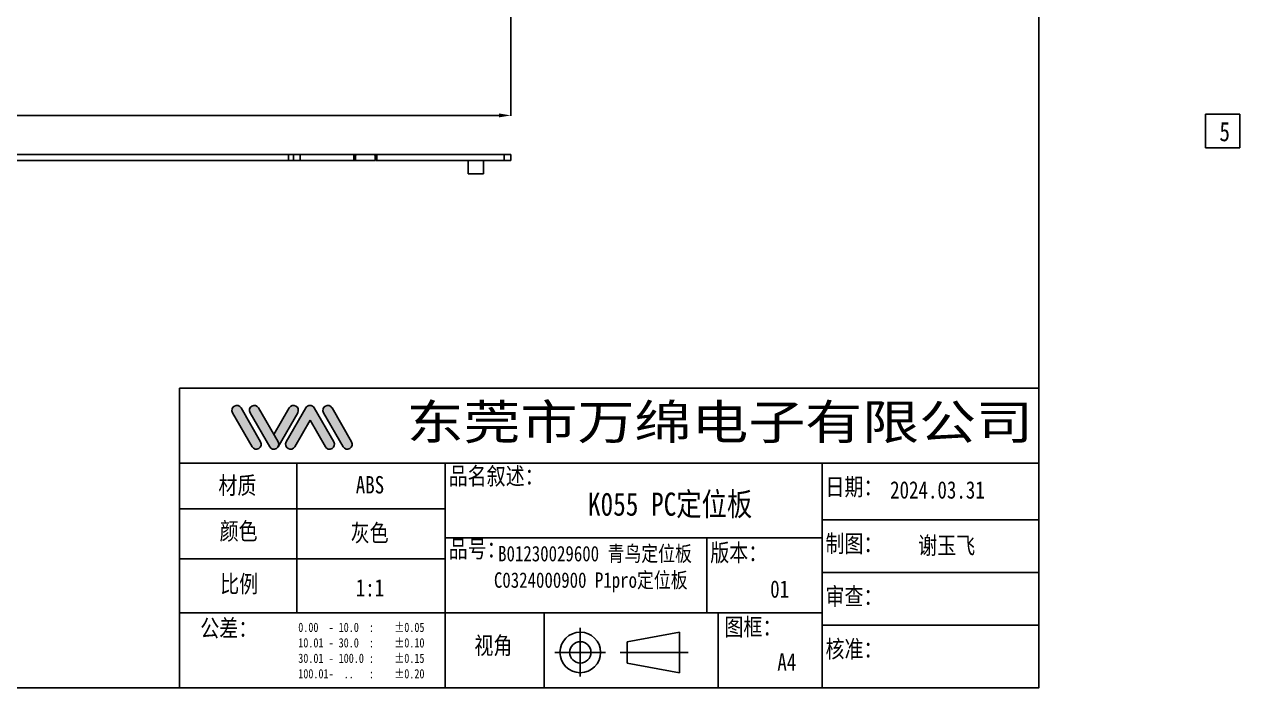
# Model space of a CAD drawing. Header units: inches. Extents: x -637 to 787, y 158 to 578.
# Drawn here: x -305.5 to 8.9, y 158.3 to 329.9 of the extents above; entities that cross this region are included whole.
import ezdxf

# ---------------------------------------------------------------- set-up
doc = ezdxf.new("R2010")
doc.units = ezdxf.units.IN
doc.header["$LTSCALE"] = 5
doc.header["$MEASUREMENT"] = 0
doc.header["$PDMODE"] = 3
doc.header["$PDSIZE"] = 0.3125
doc.layers.get('0').update_dxf_attribs({"linetype": 'CONTINUOUS'})
doc.layers.get('Defpoints').update_dxf_attribs({"linetype": 'CONTINUOUS'})
doc.layers.add('图框', color=7, linetype='CONTINUOUS')
doc.styles.get("Standard").update_dxf_attribs({"font": 'txt', "width": 0.8})
doc.dimstyles.get("Standard").update_dxf_attribs({"dimtxt": 5, "dimasz": 3, "dimexe": 0.125, "dimexo": 0.0625, "dimgap": 0.09, "dimtad": 0, "dimzin": 4, "dimdsep": 46, "dimtxsty": 'Standard', "dimcen": 0.09, "dimclrd": 4, "dimclre": 4, "dimclrt": 6, "dimadec": 0, "dimazin": 0, "dimtp": 0.01, "dimtm": 0.01, "dimtfac": 1, "dimtofl": 0, "dimtmove": 0, "dimatfit": 3, "dimfxl": 0, "dimtolj": 1, "dimtzin": 4, "dimarcsym": 0})

# ---------------------------------------------------------------- blocks, each defined once
blk = doc.blocks.new('*D14')
at = {"color": 4, "lineweight": -2, "transparency": 16777216}
for p, q in [((-488.31, 340.84), (-488.31, 306.17)), ((-179.68, 335.69), (-179.68, 306.17)), ((-485.31, 306.29), (-352.23, 306.29)), ((-182.68, 306.29), (-315.76, 306.29))]:
    blk.add_line(p, q, dxfattribs=at)
at = {"color": 4, "transparency": 16777216}
for points in [[(-485.31, 306.79), (-485.31, 305.79), (-488.31, 306.29)], [(-182.68, 306.79), (-182.68, 305.79), (-179.68, 306.29)]]:
    blk.add_solid(points, dxfattribs=at)
at = {"layer": 'Defpoints', "color": 0, "transparency": 16777216}
for p in [(-488.31, 340.9), (-179.68, 335.75), (-179.68, 306.29)]:
    blk.add_point(p, dxfattribs=at)
at = {"color": 6, "transparency": 16777216, "insert": (-333.99, 306.29), "char_height": 5, "attachment_point": 5}
blk.add_mtext('\\A1;308.63%%P0{\\fSimSun|b0|i0|c134|p2;.10}', dxfattribs=at)

msp = doc.modelspace()

# ---------------------------------------------------------------- hatches: boundary and pattern name
at = {"layer": '图框'}
h = msp.add_hatch(color=252, dxfattribs=at)
h.paths.add_polyline_path([(-249.46, 230.659, 1), (-251.648, 229.402), (-246.586, 220.59, 1), (-244.398, 221.846)])
h.paths.add_polyline_path([(-242.045, 220.59, 1), (-239.857, 221.846), (-244.919, 230.659, 1), (-247.107, 229.402)])
h.paths.add_polyline_path([(-231.615, 227.498), (-227.646, 220.59, 1), (-225.459, 221.846), (-230.521, 230.659, 0.5788196), (-232.708, 230.659), (-237.771, 221.846, 1), (-235.583, 220.59)])
h.paths.add_polyline_path([(-225.926, 230.659, 1), (-228.114, 229.402), (-223.052, 220.59, 1), (-220.864, 221.846)])
msp.add_hatch(color=1, dxfattribs=at).paths.add_polyline_path([(-240.951, 223.751), (-239.857, 221.846, -0.2667692), (-239.857, 220.59), (-234.795, 229.402, 1), (-236.982, 230.659)])

# ---------------------------------------------------------------- linework, layer by layer
at = {"color": 7, "linetype": 'Continuous'}
for p, q in [((-488.308, 296.15), (-215.078, 296.15)), ((-237.178, 294.65), (-237.178, 296.15)), ((-235.878, 294.65), (-235.878, 296.15)), ((-234.178, 296.15), (-234.178, 294.65)), ((-220.303, 294.65), (-220.303, 296.15)), ((-219.855, 295.85), (-220.303, 295.85)), ((-220.028, 294.65), (-220.028, 296.15)), ((-219.828, 295.85), (-219.528, 296.15)), ((-219.828, 294.65), (-219.828, 295.85)), ((-215.078, 296.15), (-214.778, 295.85)), ((-179.678, 296.15), (-215.011, 296.15)), ((-214.778, 294.65), (-214.778, 295.85)), ((-214.303, 295.85), (-214.751, 295.85)), ((-214.578, 296.15), (-214.578, 294.65)), ((-214.303, 296.15), (-214.303, 294.65)), ((-181.378, 294.65), (-181.378, 296.15)), ((-179.678, 296.15), (-179.678, 294.65)), ((-488.308, 294.65), (-214.778, 294.65)), ((-214.578, 294.65), (-179.678, 294.65)), ((-190.728, 294.65), (-190.728, 291.15)), ((-186.728, 294.65), (-186.728, 291.15)), ((-190.728, 291.15), (-186.728, 291.15))]:
    msp.add_line(p, q, dxfattribs=at)
msp.add_lwpolyline([(0.09, 306.598), (8.899, 306.598), (8.899, 297.932), (0.09, 297.932)], close=True)
at = {"layer": '图框'}
for p, q in [((-43.033, 240.621), (-43.033, 158.272)), ((-265.365, 158.272), (-265.365, 235.728)), ((-265.365, 235.728), (-43.033, 235.728)), ((-249.46, 230.659), (-244.398, 221.846)), ((-244.919, 230.659), (-239.857, 221.846)), ((-236.982, 230.659), (-240.951, 223.751)), ((-232.708, 230.659), (-237.771, 221.846)), ((-230.521, 230.659), (-225.459, 221.846)), ((-225.926, 230.659), (-220.864, 221.846)), ((-251.648, 229.402), (-246.586, 220.59)), ((-247.107, 229.402), (-242.045, 220.59)), ((-234.795, 229.402), (-239.857, 220.59)), ((-231.615, 227.498), (-235.583, 220.59)), ((-231.615, 227.498), (-227.646, 220.59)), ((-228.114, 229.402), (-223.052, 220.59)), ((-265.365, 216.364), (-43.033, 216.364)), ((-235.022, 177.636), (-235.022, 216.364)), ((-196.629, 158.272), (-196.629, 216.364)), ((-99.155, 158.272), (-99.155, 216.364)), ((-265.365, 204.512), (-196.629, 204.512)), ((-99.155, 201.683), (-43.033, 201.683)), ((-196.629, 197), (-99.155, 197)), ((-128.961, 197), (-128.961, 177.636)), ((-265.365, 191.592), (-196.629, 191.592)), ((-99.155, 188.052), (-43.033, 188.052)), ((-265.365, 177.636), (-99.155, 177.636)), ((-171.071, 177.636), (-171.071, 158.272)), ((-125.998, 177.636), (-125.998, 158.272)), ((-161.695, 161.127), (-161.695, 173.788)), ((-99.155, 174.422), (-43.033, 174.422)), ((-149.531, 170.15), (-135.99, 172.657)), ((-149.531, 164.65), (-149.531, 170.15)), ((-135.99, 162.142), (-135.99, 172.657)), ((-168.288, 167.4), (-155.135, 167.4)), ((-151.403, 167.4), (-133.783, 167.4)), ((-149.531, 164.65), (-135.99, 162.142)), ((-43.033, 158.272), (-265.365, 158.272))]:
    msp.add_line(p, q, dxfattribs=at)
msp.add_lwpolyline([(-637.033, 158.272), (-43.033, 158.272), (-43.033, 578.272), (-637.033, 578.272)], close=True, dxfattribs=at)
for radius in [5.257, 2.75]:
    msp.add_circle((-161.695, 167.4), radius, dxfattribs=at)
for centre, start, end in [((-250.554, 230.031), 29.8738, 209.8738), ((-246.013, 230.031), 29.8738, 209.8738), ((-235.889, 230.031), 330.1262, 150.1262), ((-231.615, 230.031), 29.8738, 150.1262), ((-227.02, 230.031), 29.8738, 209.8738), ((-245.492, 221.218), 209.8738, 29.8738), ((-240.951, 221.218), 209.8738, 29.8738), ((-236.677, 221.218), 150.1262, 330.1262), ((-226.552, 221.218), 209.8738, 29.8738), ((-221.958, 221.218), 209.8738, 29.8738)]:
    msp.add_arc(centre, 1.261, start, end, dxfattribs=at)

# ---------------------------------------------------------------- texts
at = {"insert": (3.657, 304.61), "char_height": 5, "width": 6.76498, "attachment_point": 1}
msp.add_mtext('5', dxfattribs=at)
at = {"layer": '图框', "insert": (-206.62, 231.498), "char_height": 9, "width": 176.92321, "attachment_point": 1}
msp.add_mtext('{\\fMicrosoft YaHei|b0|i0|c134|p34;\\W1.2;东莞市万绵电子有限公司}', dxfattribs=at)
at = {"layer": '图框', "lineweight": 0, "attachment_point": 1}
for s, insert, char_height, width in [('{\\fSimSun|b0|i0|c134|p54;\\C4;品名叙述：}', (-195.736, 215.276), 4.5, 45.16743), ('{\\fSimSun|b0|i0|c134|p54;\\C4;材质}', (-255.316, 212.846), 4.5, 45.16743), ('{\\fSimSun|b0|i0|c134|p54;\\C4;ABS}', (-219.778, 213.003), 4.5, 45.16743), ('{\\fSimSun|b0|i0|c134|p54;\\C4;日期：}', (-98.261, 212.474), 4.5, 45.16743), ('{\\fSimSun|b0|i0|c134|p50;\\C4;2024.03.31}', (-81.541, 211.682), 4.5, 45.16743), ('{\\fSimSun|b0|i0|c134|p50;\\C4;K055 PC定位板}', (-159.712, 208.747), 6, 66.09333), ('{\\fSimSun|b0|i0|c134|p54;\\C4;颜色}', (-255.002, 201.02), 4.5, 45.16743), ('{\\fSimSun|b0|i0|c134|p54;\\C4;灰色}', (-221.092, 200.549), 4.5, 45.16743), ('{\\fSimSun|b0|i0|c134|p54;\\C4;制图：}', (-98.261, 197.792), 4.5, 45.16743), ('{\\fSimSun|b0|i0|c134|p54;\\C4;品号：}', (-195.736, 196.414), 4.5, 45.16743), ('{\\fSimSun|b0|i0|c134|p50;\\C4;B01230029600 青鸟定位板}', (-182.95, 194.948), 4, 66.09333), ('{\\fSimSun|b0|i0|c134|p54;\\C4;版本：}', (-128.068, 195.455), 4.5, 45.16743), ('{\\fSimSun|b0|i0|c134|p54;\\C4;谢玉飞}', (-74.269, 197.316), 4.5, 45.16743), ('{\\fSimSun|b0|i0|c134|p50;\\C4;C0324000900 P1pro定位板}', (-184.03, 188.109), 4, 66.09333), ('{\\fSimSun|b0|i0|c134|p54;\\C4;比例}', (-254.845, 187.359), 4.5, 45.16743), ('{\\fSimSun|b0|i0|c134|p54;\\C4;1:1}', (-219.79, 186.373), 4.5, 45.16743), ('{\\fSimSun|b0|i0|c134|p54;\\C4;01}', (-112.568, 186.037), 4.5, 45.16743), ('{\\fSimSun|b0|i0|c134|p54;\\C4;审查：}', (-98.261, 184.162), 4.5, 45.16743), ('{\\fSimSun|b0|i0|c134|p54;\\C4;公差：}', (-259.994, 175.904), 4.5, 45.16743), ('{\\fSimSun|b0|i0|c134|p54;\\C4;图框：}', (-124.39, 176.241), 4.5, 45.16743), ('{\\fSimSun|b0|i0|c134|p54;\\C4;视角}', (-189.103, 171.427), 4.5, 45.16743), ('{\\fSimSun|b0|i0|c134|p54;\\C4;核准：}', (-98.261, 170.531), 4.5, 45.16743), ('{\\fSimSun|b0|i0|c134|p54;\\C4;A4}', (-110.71, 167.193), 4.5, 45.16743)]:
    msp.add_mtext(s, dxfattribs=dict(at, insert=insert, char_height=char_height, width=width))
at = {"layer": '图框', "color": 4, "insert": (-234.656, 175.086), "char_height": 2.4, "width": 38.02724, "attachment_point": 1}
msp.add_mtext('{\\fSimSun|b0|i0|c134|p2;0.00  - 10.0  :    %%P0.05\\P10.01 - 30.0  :    %%P0.10\\P30.01 - 100.0 :    %%P0.15\\P100.01-  ..   :    %%P0.20}', dxfattribs=at)

# ---------------------------------------------------------------- dimensions: what is measured, and where the dimension line sits
dim = msp.add_linear_dim(base=(-179.678, 306.291), p1=(-488.308, 340.902), p2=(-179.678, 335.752), text='<>%%P0{\\fSimSun|b0|i0|c134|p2;.10}', dimstyle='Standard')
dim.commit()
dim.dimension.update_dxf_attribs({"geometry": '*D14', "text_midpoint": (-333.993, 306.291), "dimtype": 160})

doc.saveas('drawing.dxf')
